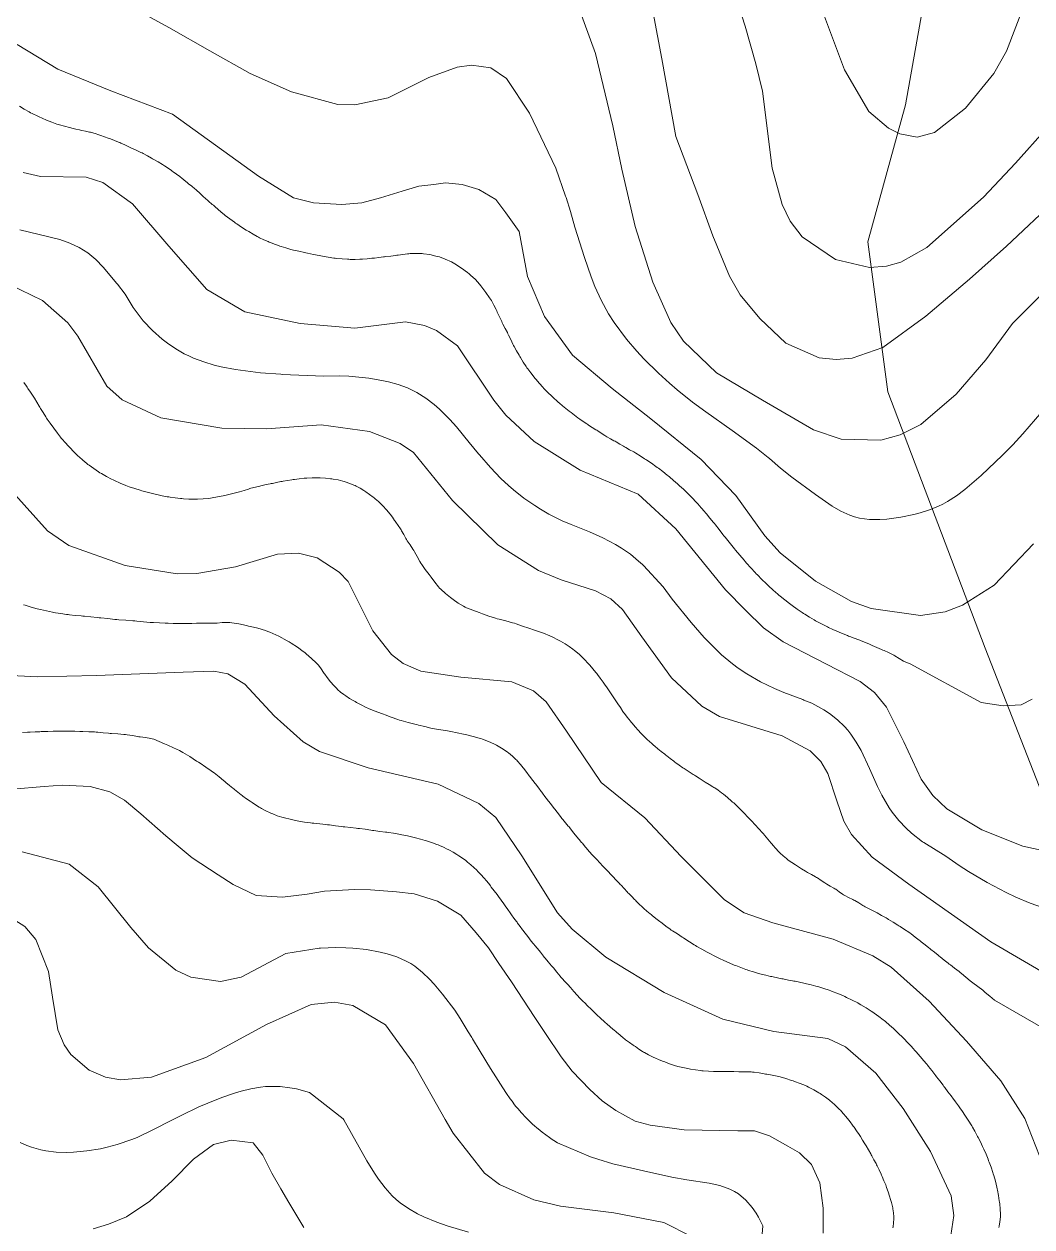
# Model space of a CAD drawing. Header units: metres. Extents: x 548946 to 557077, y 1838800 to 1845419.
# Drawn here: x 556298.3 to 556558.3, y 1841173.8 to 1841484.2 of the extents above; entities that cross this region are included whole.
import ezdxf

# ---------------------------------------------------------------- set-up
doc = ezdxf.new("R2010")
doc.units = ezdxf.units.M
doc.header["$LTSCALE"] = 28
for name, color, linetype, lineweight in [('1', 7, 'Continuous', 13), ('2', 7, 'Continuous', 13), ('44', 7, 'Continuous', 13)]:
    doc.layers.add(name, color=color, linetype=linetype, lineweight=lineweight)

msp = doc.modelspace()

# ---------------------------------------------------------------- linework, layer by layer
at = {"layer": '1'}
for points in [[(556583.23, 1841494.56), (556581.46, 1841484.13), (556579.01, 1841478.45), (556571.97, 1841468.2), (556562.1, 1841457.25), (556554.06, 1841448.35), (556545.86, 1841439.58), (556531.23, 1841426.6), (556524.48, 1841422.82), (556520.84, 1841421.72), (556516.42, 1841421.38), (556507.61, 1841423.46), (556499.08, 1841429.34), (556495.95, 1841433.37), (556493.86, 1841437.66), (556491.34, 1841447.02), (556488.84, 1841466.95), (556487.07, 1841473.98), (556484.38, 1841483.69), (556478.72, 1841501.11)], [(556563.2, 1841416.89), (556553.34, 1841406.92), (556546.47, 1841397.62), (556538.81, 1841388.74), (556529.64, 1841380.91), (556524.33, 1841378.2), (556519.36, 1841376.87), (556509.09, 1841377.07), (556502.01, 1841379.53), (556488.8, 1841387.18), (556476.96, 1841394.27), (556468.48, 1841402.38), (556465.17, 1841407.24), (556460.57, 1841417.67), (556456.01, 1841432.02), (556452.51, 1841446.79), (556450.2, 1841457.95), (556445.76, 1841476.64), (556439.58, 1841493.71)], [(556597.88, 1841493.02), (556594.64, 1841481.69), (556585.65, 1841464.15), (556575.31, 1841449.36), (556564.78, 1841439.15), (556551.73, 1841426.94), (556542.24, 1841418.41), (556530.94, 1841408.81), (556519.84, 1841400.77), (556511.91, 1841398.02), (556507.82, 1841397.63), (556503.41, 1841398.13), (556494.81, 1841401.92)], [(556556.56, 1841489.77), (556551.74, 1841477.22), (556548.5, 1841471.51), (556541.16, 1841462.57), (556533.2, 1841456.28), (556528.74, 1841455.06), (556524.26, 1841455.87), (556521.36, 1841457.33), (556516.27, 1841461.65), (556509.95, 1841472.41), (556504.07, 1841488.26)], [(556494.81, 1841401.92), (556488.1, 1841408.29), (556483.1, 1841414.34), (556480.31, 1841419.17), (556476.04, 1841429.61), (556472.11, 1841440.27), (556466.5, 1841455.18), (556462.86, 1841475.24), (556460.59, 1841487.1)], [(556558.76, 1841350.14), (556548.58, 1841339.43), (556540.43, 1841334.23), (556535.93, 1841332.58), (556529.61, 1841331.63), (556516.82, 1841333.39), (556511.79, 1841335.25), (556502.47, 1841340.43), (556493.36, 1841347.8), (556489.45, 1841352.13), (556481.92, 1841362.59), (556472.99, 1841371.88), (556460.01, 1841382.32), (556450.02, 1841390.22), (556439.79, 1841398.79), (556432.6, 1841408.73), (556428.21, 1841419.11), (556426.02, 1841430.74), (556422.58, 1841435.49), (556419.99, 1841438.95), (556415.68, 1841441.54), (556411.37, 1841442.84), (556407.06, 1841443.27), (556404.04, 1841442.84), (556400.16, 1841442.41), (556395.85, 1841441.11), (556390.25, 1841439.38), (556385.5, 1841438.08), (556380.33, 1841437.65), (556373, 1841438.08), (556367.83, 1841439.38), (556358.78, 1841445), (556336.64, 1841460.99), (556320.75, 1841466.99), (556307.01, 1841472.57), (556296.55, 1841478.96)], [(556297.19, 1841463.05), (556298.39, 1841462.29), (556299.66, 1841461.57), (556300.03, 1841461.37), (556300.41, 1841461.17), (556301.87, 1841460.45), (556303.35, 1841459.78), (556303.74, 1841459.61), (556304.12, 1841459.44), (556305.46, 1841458.9), (556306.75, 1841458.44), (556307.11, 1841458.32), (556307.47, 1841458.21), (556308.78, 1841457.86), (556310.03, 1841457.55), (556310.35, 1841457.47), (556310.66, 1841457.4), (556311.68, 1841457.15), (556312.65, 1841456.92), (556312.92, 1841456.86), (556313.2, 1841456.8), (556314.2, 1841456.6), (556315.2, 1841456.38), (556315.46, 1841456.31), (556315.73, 1841456.25), (556316.66, 1841455.98), (556317.58, 1841455.68), (556317.84, 1841455.59), (556318.1, 1841455.5), (556319.06, 1841455.17), (556320.05, 1841454.8), (556320.33, 1841454.7), (556320.61, 1841454.59), (556321.65, 1841454.2), (556322.7, 1841453.77), (556322.99, 1841453.65), (556323.28, 1841453.52), (556324.31, 1841453.04), (556325.39, 1841452.53), (556325.7, 1841452.39), (556326.02, 1841452.24), (556327.23, 1841451.69), (556328.44, 1841451.13), (556328.76, 1841450.97), (556329.07, 1841450.8), (556330.14, 1841450.21), (556331.2, 1841449.6), (556331.5, 1841449.43), (556331.8, 1841449.26), (556332.94, 1841448.64), (556334.03, 1841448.02), (556334.32, 1841447.85), (556334.59, 1841447.68), (556335.48, 1841447.05), (556336.32, 1841446.44), (556336.56, 1841446.27), (556336.79, 1841446.1), (556337.65, 1841445.51), (556338.49, 1841444.92), (556338.71, 1841444.76), (556338.92, 1841444.59)], [(556298.09, 1841445.95), (556302.58, 1841444.87), (556314.33, 1841444.75), (556318.65, 1841443.34), (556326.3, 1841437.81), (556335.71, 1841426.9), (556345.44, 1841415.75), (556355.29, 1841409.93), (556369.53, 1841406.93), (556383.66, 1841405.73), (556396.76, 1841407.4), (556401.61, 1841406.45), (556404.7, 1841405.13), (556410.11, 1841401.19), (556419.53, 1841387.15), (556422.6, 1841383.27), (556429.89, 1841376.51), (556441.77, 1841369.14), (556456.72, 1841362.88), (556466.43, 1841353.96), (556479.28, 1841338.2), (556484.44, 1841333.01), (556489.1, 1841328.46), (556494.11, 1841324.82), (556505.31, 1841319.01), (556514.02, 1841314.59), (556517.74, 1841311.71), (556520.78, 1841307.97), (556525.29, 1841299.02), (556529.78, 1841289.4), (556532.72, 1841285.19), (556536.41, 1841281.68), (556545.37, 1841276.25), (556555.96, 1841272.07), (556561.46, 1841270.83)], [(556338.92, 1841444.59), (556339.65, 1841443.96), (556340.37, 1841443.32), (556340.57, 1841443.15), (556340.78, 1841442.98), (556341.57, 1841442.36), (556342.38, 1841441.72), (556342.61, 1841441.53), (556342.83, 1841441.33), (556343.63, 1841440.58), (556344.46, 1841439.79), (556344.7, 1841439.57), (556344.94, 1841439.35), (556345.88, 1841438.55), (556346.88, 1841437.71), (556347.16, 1841437.47), (556347.45, 1841437.23), (556348.51, 1841436.31), (556349.61, 1841435.38), (556349.92, 1841435.12), (556350.23, 1841434.87), (556351.39, 1841433.97), (556352.57, 1841433.1), (556352.9, 1841432.87), (556353.23, 1841432.64), (556354.45, 1841431.82), (556355.65, 1841431.06), (556355.97, 1841430.86), (556356.28, 1841430.66), (556357.39, 1841429.99), (556358.47, 1841429.38), (556358.77, 1841429.23), (556359.07, 1841429.07), (556360.17, 1841428.55), (556361.26, 1841428.08), (556361.56, 1841427.96), (556361.86, 1841427.84), (556362.9, 1841427.43), (556363.98, 1841427.05), (556364.3, 1841426.95), (556364.62, 1841426.84), (556365.84, 1841426.47), (556367.12, 1841426.1), (556367.48, 1841426.01), (556367.85, 1841425.91), (556369.22, 1841425.59), (556370.64, 1841425.28), (556371.04, 1841425.19), (556371.45, 1841425.11), (556372.96, 1841424.78), (556374.47, 1841424.47), (556374.89, 1841424.39), (556375.3, 1841424.31), (556376.77, 1841424.06), (556378.21, 1841423.85), (556378.61, 1841423.8), (556379, 1841423.75), (556380.4, 1841423.62), (556381.76, 1841423.53), (556382.12, 1841423.52), (556382.48, 1841423.51), (556383.72, 1841423.49), (556384.93, 1841423.52), (556385.26, 1841423.53), (556385.6, 1841423.55), (556386.83, 1841423.66), (556388.04, 1841423.79), (556388.37, 1841423.83), (556388.7, 1841423.86), (556389.85, 1841424.01), (556391.01, 1841424.15), (556391.34, 1841424.19), (556391.67, 1841424.23), (556392.91, 1841424.38), (556394.16, 1841424.53), (556394.5, 1841424.57), (556394.84, 1841424.62), (556396.05, 1841424.78), (556397.26, 1841424.93), (556397.61, 1841424.96), (556397.95, 1841424.99), (556399.23, 1841425.06), (556400.6, 1841425.04), (556401, 1841425.01), (556401.41, 1841424.97), (556402.98, 1841424.74), (556404.59, 1841424.38), (556405.03, 1841424.26), (556405.46, 1841424.13), (556407, 1841423.57), (556408.55, 1841422.84), (556408.99, 1841422.59), (556409.45, 1841422.34), (556411.13, 1841421.26), (556412.74, 1841420.09), (556413.14, 1841419.76), (556413.53, 1841419.44), (556414.76, 1841418.28), (556415.85, 1841417.07), (556416.15, 1841416.72), (556416.45, 1841416.35)], [(556401.95, 1841387.7), (556399.63, 1841389.16), (556398.42, 1841389.79), (556397.25, 1841390.32), (556394.83, 1841391.22), (556392.34, 1841391.92), (556390.65, 1841392.29), (556387.24, 1841392.86), (556382.14, 1841393.37), (556379.58, 1841393.46), (556375.7, 1841393.36), (556364.91, 1841393.83), (556364.56, 1841393.85), (556359.35, 1841394.25), (556356.74, 1841394.54), (556352.85, 1841395.1), (556349.18, 1841395.81), (556347.37, 1841396.24), (556344.69, 1841397.03), (556342.07, 1841398.01), (556340.8, 1841398.58), (556339.66, 1841399.15), (556337.44, 1841400.43), (556335.32, 1841401.87), (556333.97, 1841402.92), (556331.43, 1841405.18), (556329.07, 1841407.69), (556327.98, 1841409.02), (556326.46, 1841411.12), (556324.4, 1841414.52), (556322.47, 1841417.07), (556322.28, 1841417.31), (556318.76, 1841421.5), (556316.84, 1841423.44), (556314.77, 1841425.16), (556313.67, 1841425.92), (556312.52, 1841426.59), (556310.1, 1841427.71), (556307.55, 1841428.6), (556302.23, 1841429.96), (556297.26, 1841431.11)], [(556416.45, 1841416.35), (556417.49, 1841414.98), (556418.42, 1841413.61), (556418.65, 1841413.25), (556418.87, 1841412.9), (556419.53, 1841411.72), (556420.1, 1841410.57), (556420.26, 1841410.25), (556420.41, 1841409.92), (556420.98, 1841408.7), (556421.54, 1841407.48), (556421.7, 1841407.16), (556421.86, 1841406.83), (556422.43, 1841405.71), (556423.01, 1841404.6), (556423.16, 1841404.28), (556423.32, 1841403.97), (556423.87, 1841402.8), (556424.44, 1841401.63), (556424.6, 1841401.32), (556424.76, 1841401), (556425.37, 1841399.9), (556426.01, 1841398.8), (556426.19, 1841398.48), (556426.38, 1841398.17), (556427.09, 1841397.02), (556427.83, 1841395.87), (556428.05, 1841395.56), (556428.26, 1841395.26), (556429.06, 1841394.19), (556429.89, 1841393.15), (556430.13, 1841392.86), (556430.37, 1841392.56), (556431.27, 1841391.5), (556432.17, 1841390.49), (556432.42, 1841390.22), (556432.66, 1841389.97), (556433.54, 1841389.1), (556434.41, 1841388.27), (556434.66, 1841388.04), (556434.91, 1841387.81), (556435.83, 1841386.96), (556436.75, 1841386.14), (556436.99, 1841385.93), (556437.24, 1841385.72), (556438.1, 1841385.01), (556438.95, 1841384.33), (556439.19, 1841384.15), (556439.44, 1841383.96), (556440.33, 1841383.29), (556441.22, 1841382.62), (556441.47, 1841382.44), (556441.71, 1841382.27), (556442.59, 1841381.64), (556443.48, 1841381.04), (556443.73, 1841380.87), (556443.97, 1841380.71), (556444.89, 1841380.13), (556445.81, 1841379.56), (556446.06, 1841379.4), (556446.32, 1841379.23), (556447.24, 1841378.63), (556448.16, 1841378.04), (556448.42, 1841377.89), (556448.67, 1841377.74), (556449.59, 1841377.22), (556450.51, 1841376.71), (556450.77, 1841376.57), (556451.03, 1841376.42), (556451.99, 1841375.85), (556452.98, 1841375.28), (556453.25, 1841375.12), (556453.53, 1841374.96), (556454.54, 1841374.4), (556455.59, 1841373.82), (556455.88, 1841373.65), (556456.18, 1841373.47), (556457.27, 1841372.8), (556458.39, 1841372.07), (556458.71, 1841371.87), (556459.02, 1841371.66), (556460.17, 1841370.88), (556461.32, 1841370.06), (556461.64, 1841369.83), (556461.95, 1841369.6), (556463.08, 1841368.74), (556464.19, 1841367.86), (556464.49, 1841367.62), (556464.79, 1841367.37), (556465.85, 1841366.47), (556466.89, 1841365.57), (556467.17, 1841365.32), (556467.44, 1841365.07), (556468.41, 1841364.17), (556469.35, 1841363.27), (556469.61, 1841363.03), (556469.86, 1841362.78), (556470.76, 1841361.87), (556471.65, 1841360.94), (556471.89, 1841360.68), (556472.14, 1841360.41)], [(556298.31, 1841391.71), (556298.97, 1841390.76), (556299.16, 1841390.49), (556299.34, 1841390.22), (556300, 1841389.22), (556300.64, 1841388.2), (556300.82, 1841387.92), (556300.99, 1841387.65), (556301.59, 1841386.65), (556302.2, 1841385.63), (556302.37, 1841385.34), (556302.55, 1841385.05), (556303.22, 1841383.95), (556303.92, 1841382.85), (556304.12, 1841382.56), (556304.31, 1841382.27), (556305.03, 1841381.25), (556305.97, 1841379.97), (556306.93, 1841378.65), (556307.7, 1841377.64), (556307.92, 1841377.38), (556308.14, 1841377.12), (556308.93, 1841376.22), (556309.75, 1841375.34), (556309.99, 1841375.09), (556310.22, 1841374.84), (556311.1, 1841373.91), (556312, 1841373), (556312.26, 1841372.75), (556312.52, 1841372.51), (556313.48, 1841371.67), (556314.51, 1841370.85), (556314.81, 1841370.61), (556315.12, 1841370.38), (556316.3, 1841369.51), (556317.55, 1841368.67), (556317.9, 1841368.45), (556318.26, 1841368.24), (556319.56, 1841367.51), (556320.91, 1841366.82), (556321.29, 1841366.63), (556321.68, 1841366.44), (556323.12, 1841365.78), (556324.59, 1841365.16), (556324.99, 1841365), (556325.4, 1841364.85), (556326.86, 1841364.35), (556328.3, 1841363.91), (556328.69, 1841363.8), (556329.08, 1841363.69), (556330.45, 1841363.31), (556331.81, 1841362.97), (556332.18, 1841362.88), (556332.56, 1841362.8), (556333.93, 1841362.51), (556335.28, 1841362.26), (556335.65, 1841362.2), (556336.02, 1841362.14), (556337.34, 1841361.95), (556338.67, 1841361.79), (556339.04, 1841361.76), (556339.43, 1841361.73), (556340.83, 1841361.66)], [(556561.55, 1841256.06), (556557.91, 1841257.34), (556554.13, 1841258.94), (556551.65, 1841260.13), (556546.78, 1841262.71), (556541.94, 1841265.57), (556539.58, 1841267.08), (556536.1, 1841269.47), (556530.41, 1841272.98), (556530.13, 1841273.18), (556527.26, 1841275.47), (556525.91, 1841276.72), (556524, 1841278.72), (556522.28, 1841280.86), (556521.5, 1841281.98), (556519.6, 1841285.23), (556518.49, 1841287.49), (556516.42, 1841292.12), (556514.23, 1841296.74), (556512.99, 1841298.95), (556511.59, 1841301.02), (556510.83, 1841302), (556509.99, 1841302.95), (556508.16, 1841304.7), (556506.14, 1841306.28), (556504.68, 1841307.23), (556501.54, 1841308.94), (556499.5, 1841309.78), (556499.2, 1841309.89), (556494.3, 1841311.75), (556491.88, 1841312.77), (556488.34, 1841314.46), (556484.8, 1841316.52), (556482.54, 1841318.05), (556481.08, 1841319.14), (556478.28, 1841321.47), (556475.54, 1841324.1), (556473.79, 1841325.95), (556470.45, 1841329.76), (556465.52, 1841335.84), (556463.18, 1841338.98), (556458.14, 1841344.49), (556457.89, 1841344.73), (556456.87, 1841345.66), (556454.73, 1841347.4), (556452.45, 1841348.98), (556450.88, 1841349.95), (556447.62, 1841351.68), (556444.15, 1841353.19), (556439.47, 1841355.07), (556437.16, 1841356.06), (556433.74, 1841357.78), (556431.52, 1841359.06), (556430.08, 1841359.97), (556427.28, 1841361.91), (556424.57, 1841364.04), (556423.26, 1841365.17), (556421.36, 1841366.93), (556418.64, 1841369.76), (556415.79, 1841373.03), (556415.57, 1841373.29), (556413.12, 1841376.29), (556409.86, 1841380.28), (556408.14, 1841382.22), (556405.53, 1841384.82), (556404.14, 1841386.03), (556401.95, 1841387.7)], [(556340.83, 1841361.66), (556342.27, 1841361.64), (556342.67, 1841361.64), (556343.07, 1841361.65), (556344.54, 1841361.71), (556346.01, 1841361.83), (556346.41, 1841361.88), (556346.81, 1841361.94), (556348.26, 1841362.2), (556349.68, 1841362.51), (556350.07, 1841362.59), (556350.46, 1841362.68), (556351.85, 1841363.01), (556353.18, 1841363.35), (556353.53, 1841363.44), (556353.88, 1841363.54), (556355.07, 1841363.9), (556356.22, 1841364.25), (556356.54, 1841364.34), (556356.86, 1841364.43), (556358.01, 1841364.73), (556359.14, 1841365.01), (556359.44, 1841365.08), (556359.73, 1841365.14), (556360.77, 1841365.37), (556361.8, 1841365.58), (556362.09, 1841365.64), (556362.38, 1841365.71), (556363.46, 1841365.93), (556364.57, 1841366.15), (556364.87, 1841366.21), (556365.18, 1841366.26), (556366.29, 1841366.45), (556367.44, 1841366.62), (556367.76, 1841366.67), (556368.09, 1841366.72), (556369.31, 1841366.88), (556370.58, 1841367.02), (556370.94, 1841367.05), (556371.3, 1841367.07), (556372.63, 1841367.13), (556373.98, 1841367.13), (556374.35, 1841367.12), (556374.73, 1841367.11), (556376.06, 1841367.03), (556377.37, 1841366.9), (556377.72, 1841366.86), (556378.08, 1841366.8), (556379.33, 1841366.58), (556380.54, 1841366.28), (556380.87, 1841366.19), (556381.19, 1841366.1), (556382.33, 1841365.71), (556383.42, 1841365.25), (556383.71, 1841365.12), (556384, 1841364.98), (556385, 1841364.44), (556385.97, 1841363.85), (556386.24, 1841363.68), (556386.51, 1841363.5), (556387.48, 1841362.84), (556388.41, 1841362.13), (556388.66, 1841361.93), (556388.9, 1841361.73), (556389.75, 1841360.99), (556390.56, 1841360.22), (556390.77, 1841360.01), (556390.99, 1841359.79), (556391.73, 1841358.99), (556392.43, 1841358.19), (556392.61, 1841357.97), (556392.78, 1841357.75), (556393.37, 1841356.96), (556393.93, 1841356.15), (556394.09, 1841355.93), (556394.25, 1841355.7), (556394.84, 1841354.85), (556395.42, 1841353.96), (556395.57, 1841353.7), (556395.72, 1841353.44), (556396.26, 1841352.48), (556396.82, 1841351.48), (556397, 1841351.19), (556397.18, 1841350.9), (556397.9, 1841349.82), (556398.64, 1841348.68), (556398.84, 1841348.36), (556399.04, 1841348.02), (556399.72, 1841346.79), (556400.45, 1841345.51), (556400.67, 1841345.15), (556400.9, 1841344.79), (556401.82, 1841343.49), (556402.8, 1841342.19), (556403.06, 1841341.83), (556403.32, 1841341.48), (556404.25, 1841340.22), (556405.22, 1841339), (556405.52, 1841338.68), (556405.83, 1841338.37), (556407.02, 1841337.28)], [(556295.34, 1841363.54), (556304.34, 1841353.47), (556309.9, 1841349.68), (556324.43, 1841344.48), (556337.85, 1841342.35), (556342.86, 1841342.42), (556352.84, 1841344.2), (556363.68, 1841347.4), (556369.11, 1841347.72), (556373.91, 1841346.47), (556379.63, 1841342.83), (556381.91, 1841340.38), (556388.3, 1841327.66), (556393.09, 1841321.5), (556396.13, 1841319.19), (556400.69, 1841317.2), (556410.98, 1841315.71), (556424.14, 1841314.51), (556429.76, 1841312.2), (556433.03, 1841309.34), (556438.28, 1841301.73), (556447.16, 1841288.51), (556458.44, 1841279.38), (556467.86, 1841269.45), (556479, 1841258.21), (556484.06, 1841254.83), (556491.52, 1841252.33), (556507.03, 1841248.1), (556517.27, 1841243.77), (556521.97, 1841240.85), (556531.8, 1841232.1), (556541.42, 1841221.77), (556550.33, 1841211.49), (556556.5, 1841201.83), (556561.21, 1841189.73)], [(556472.14, 1841360.41), (556473.01, 1841359.43), (556473.88, 1841358.41), (556474.13, 1841358.12), (556474.37, 1841357.83), (556475.26, 1841356.75), (556476.17, 1841355.63), (556476.42, 1841355.31), (556476.68, 1841354.98), (556477.62, 1841353.77), (556478.6, 1841352.52), (556478.88, 1841352.17), (556479.16, 1841351.81), (556480.2, 1841350.52), (556481.27, 1841349.2), (556481.57, 1841348.84), (556481.87, 1841348.47), (556482.96, 1841347.16), (556484.07, 1841345.85), (556484.38, 1841345.5), (556484.68, 1841345.15), (556485.8, 1841343.9), (556486.91, 1841342.7), (556487.22, 1841342.38), (556487.53, 1841342.06), (556488.64, 1841340.93), (556489.76, 1841339.83), (556490.08, 1841339.53), (556490.4, 1841339.23), (556491.56, 1841338.16), (556492.74, 1841337.13), (556493.07, 1841336.85), (556493.4, 1841336.57), (556494.58, 1841335.61), (556495.78, 1841334.67), (556496.13, 1841334.41), (556496.48, 1841334.16), (556497.77, 1841333.24), (556499.06, 1841332.36), (556499.41, 1841332.13), (556499.75, 1841331.91), (556500.95, 1841331.16), (556502.13, 1841330.46), (556502.47, 1841330.27), (556502.8, 1841330.09), (556504.03, 1841329.44), (556505.24, 1841328.83), (556505.56, 1841328.68), (556505.87, 1841328.53), (556506.95, 1841328.03), (556508, 1841327.57), (556508.29, 1841327.44), (556508.59, 1841327.31), (556509.64, 1841326.86), (556510.73, 1841326.41), (556511.03, 1841326.29), (556511.35, 1841326.17), (556512.5, 1841325.75), (556513.65, 1841325.33), (556513.96, 1841325.21), (556514.27, 1841325.09), (556515.36, 1841324.65), (556516.46, 1841324.18), (556516.78, 1841324.04), (556517.1, 1841323.9), (556518.32, 1841323.37), (556519.54, 1841322.83), (556519.86, 1841322.69), (556520.18, 1841322.55), (556521.29, 1841322.05), (556522.38, 1841321.52), (556522.68, 1841321.35), (556522.98, 1841321.18), (556524.08, 1841320.5), (556525.18, 1841319.85), (556525.48, 1841319.7), (556525.79, 1841319.55), (556526.88, 1841319.12), (556545.23, 1841309.15), (556550.94, 1841308.3), (556555.51, 1841308.58), (556558.37, 1841310.01)], [(556407.02, 1841337.28), (556408.3, 1841336.26), (556408.65, 1841335.99), (556409.01, 1841335.72), (556410.31, 1841334.81), (556411.69, 1841333.98), (556412.09, 1841333.78), (556412.5, 1841333.58), (556414.07, 1841332.94), (556415.7, 1841332.36), (556416.15, 1841332.2), (556416.6, 1841332.04), (556418.24, 1841331.46), (556419.91, 1841330.91), (556420.38, 1841330.77), (556420.85, 1841330.64), (556422.59, 1841330.19), (556424.33, 1841329.73), (556424.81, 1841329.6), (556425.28, 1841329.45), (556426.95, 1841328.89), (556428.58, 1841328.3), (556429.03, 1841328.15), (556429.47, 1841327.99), (556431.04, 1841327.47), (556432.55, 1841326.93), (556432.95, 1841326.77), (556433.35, 1841326.61), (556434.74, 1841325.99), (556436.04, 1841325.34), (556436.39, 1841325.15), (556436.72, 1841324.97), (556437.88, 1841324.29), (556438.98, 1841323.58), (556439.28, 1841323.37), (556439.58, 1841323.16), (556440.63, 1841322.35), (556441.63, 1841321.51), (556441.89, 1841321.28), (556442.14, 1841321.04), (556442.99, 1841320.19), (556443.79, 1841319.31), (556444.01, 1841319.06), (556444.24, 1841318.81), (556445.05, 1841317.86), (556445.84, 1841316.9), (556446.05, 1841316.63), (556446.26, 1841316.36), (556446.98, 1841315.41), (556447.68, 1841314.44), (556447.87, 1841314.18), (556448.06, 1841313.91), (556448.75, 1841312.93), (556449.44, 1841311.93), (556449.63, 1841311.66), (556449.82, 1841311.38), (556450.5, 1841310.36), (556451.17, 1841309.35), (556451.35, 1841309.08), (556451.53, 1841308.81), (556452.16, 1841307.84), (556452.81, 1841306.87), (556453, 1841306.6), (556453.2, 1841306.33), (556453.95, 1841305.33), (556454.73, 1841304.34), (556454.95, 1841304.07), (556455.17, 1841303.81), (556455.94, 1841302.89), (556456.74, 1841301.99), (556456.97, 1841301.74), (556457.21, 1841301.49), (556458.1, 1841300.59), (556459.01, 1841299.71), (556459.27, 1841299.47), (556459.52, 1841299.24), (556460.43, 1841298.42), (556461.34, 1841297.64), (556461.59, 1841297.43), (556461.83, 1841297.23), (556462.72, 1841296.51), (556463.61, 1841295.8), (556463.86, 1841295.6), (556464.11, 1841295.4), (556465.03, 1841294.69), (556465.95, 1841293.98), (556466.21, 1841293.79), (556466.46, 1841293.6), (556467.36, 1841292.95), (556468.29, 1841292.3), (556468.57, 1841292.12), (556468.84, 1841291.93), (556469.89, 1841291.25), (556470.95, 1841290.58), (556471.24, 1841290.39), (556471.52, 1841290.21), (556472.52, 1841289.59), (556473.5, 1841288.97), (556473.77, 1841288.8), (556474.05, 1841288.63), (556475.03, 1841288.02)], [(556298.14, 1841334.38), (556298.58, 1841334.23), (556300.16, 1841333.76), (556301.73, 1841333.35), (556302.16, 1841333.24), (556302.59, 1841333.13), (556304.13, 1841332.77), (556305.63, 1841332.45), (556306.03, 1841332.38), (556306.43, 1841332.3), (556307.85, 1841332.08), (556309.27, 1841331.89), (556309.67, 1841331.84), (556310.07, 1841331.79), (556311.55, 1841331.63), (556313.08, 1841331.48), (556313.51, 1841331.44), (556313.94, 1841331.39), (556315.54, 1841331.24), (556317.19, 1841331.08), (556317.66, 1841331.04), (556318.14, 1841330.99), (556319.92, 1841330.8), (556321.74, 1841330.61), (556322.25, 1841330.57), (556322.75, 1841330.52), (556324.6, 1841330.37), (556326.42, 1841330.23), (556326.92, 1841330.19), (556327.41, 1841330.14), (556329.15, 1841329.98), (556330.82, 1841329.82), (556331.27, 1841329.79), (556331.72, 1841329.76), (556333.27, 1841329.67), (556334.74, 1841329.62), (556335.12, 1841329.61), (556335.5, 1841329.6), (556336.78, 1841329.57), (556337.99, 1841329.55), (556338.32, 1841329.55), (556338.65, 1841329.54), (556339.81, 1841329.52), (556340.98, 1841329.52), (556341.31, 1841329.53), (556341.64, 1841329.54), (556342.85, 1841329.6), (556344.1, 1841329.65), (556344.45, 1841329.66)], [(556344.45, 1841329.66), (556344.8, 1841329.66), (556346.08, 1841329.64), (556347.39, 1841329.63), (556347.75, 1841329.64), (556348.12, 1841329.66), (556349.47, 1841329.77), (556350.96, 1841329.81), (556351.41, 1841329.78), (556351.89, 1841329.73), (556353.76, 1841329.42), (556355.72, 1841328.99), (556356.25, 1841328.87), (556356.78, 1841328.75), (556358.66, 1841328.31), (556360.6, 1841327.72), (556361.17, 1841327.51), (556361.76, 1841327.28), (556364.01, 1841326.24), (556366.19, 1841325.1), (556366.73, 1841324.79), (556367.25, 1841324.48), (556368.88, 1841323.41), (556370.32, 1841322.34), (556370.72, 1841322.03), (556371.11, 1841321.71), (556372.5, 1841320.54), (556373.72, 1841319.38), (556374, 1841319.08), (556374.26, 1841318.79), (556374.99, 1841317.81), (556375.57, 1841316.91), (556375.73, 1841316.66), (556375.9, 1841316.43), (556376.51, 1841315.6), (556377.14, 1841314.81), (556377.31, 1841314.59), (556377.49, 1841314.38), (556378.14, 1841313.64), (556378.81, 1841312.93), (556379.01, 1841312.73), (556379.21, 1841312.54), (556379.96, 1841311.86), (556380.79, 1841311.19), (556381.04, 1841311.01), (556381.3, 1841310.83), (556382.32, 1841310.19), (556383.43, 1841309.55), (556383.75, 1841309.37), (556384.07, 1841309.19), (556385.28, 1841308.54), (556386.59, 1841307.89), (556386.98, 1841307.71), (556387.38, 1841307.53), (556388.94, 1841306.9), (556390.56, 1841306.28), (556391.01, 1841306.11), (556391.46, 1841305.94), (556393.07, 1841305.34), (556394.71, 1841304.78), (556395.18, 1841304.63), (556395.65, 1841304.49), (556397.4, 1841304.01), (556399.14, 1841303.57), (556399.61, 1841303.45), (556400.07, 1841303.34), (556401.69, 1841302.93), (556403.29, 1841302.56), (556403.74, 1841302.47), (556404.19, 1841302.38), (556405.86, 1841302.11), (556407.52, 1841301.85), (556407.98, 1841301.77), (556408.43, 1841301.69), (556410.05, 1841301.35), (556411.65, 1841300.99), (556412.09, 1841300.89), (556412.54, 1841300.78), (556414.17, 1841300.4), (556415.77, 1841299.97), (556416.2, 1841299.84), (556416.62, 1841299.7), (556418.1, 1841299.13), (556419.5, 1841298.48), (556419.87, 1841298.29), (556420.24, 1841298.1), (556421.52, 1841297.37), (556422.71, 1841296.59), (556423.01, 1841296.37), (556423.31, 1841296.15), (556424.3, 1841295.32), (556425.19, 1841294.48), (556425.42, 1841294.24), (556425.64, 1841294.01), (556426.39, 1841293.16), (556427.08, 1841292.32), (556427.26, 1841292.1), (556427.44, 1841291.87), (556428.06, 1841291.06), (556428.66, 1841290.26), (556428.83, 1841290.05)], [(556536.59, 1841166.48), (556538.2, 1841176.72), (556537.49, 1841181.84), (556532.2, 1841193.29), (556525.13, 1841204.38), (556518.05, 1841213.5), (556510.22, 1841220.3), (556505.68, 1841222.48), (556491.75, 1841224.26), (556478.61, 1841227.41), (556463.43, 1841234.34), (556448.4, 1841243.39), (556439.73, 1841250.69), (556435.97, 1841254.88), (556426.75, 1841269.59), (556419.99, 1841279.45), (556415.61, 1841283.11), (556405.15, 1841288.1), (556387.12, 1841292.28), (556374.54, 1841296.48), (556370.34, 1841299), (556362.84, 1841305.69), (556355.28, 1841313.91), (556350.91, 1841316.55), (556347.3, 1841317.27), (556339.4, 1841316.98), (556317.01, 1841316.1), (556301.68, 1841315.74), (556286.76, 1841316.56)], [(556428.83, 1841290.05), (556428.99, 1841289.83), (556429.57, 1841289.05), (556430.15, 1841288.27), (556430.32, 1841288.05), (556430.48, 1841287.83), (556431.08, 1841287.02), (556431.7, 1841286.2), (556431.87, 1841285.97), (556432.04, 1841285.74), (556432.69, 1841284.9), (556433.35, 1841284.05), (556433.53, 1841283.81), (556433.72, 1841283.57), (556434.41, 1841282.71), (556435.11, 1841281.82), (556435.3, 1841281.57), (556435.49, 1841281.32), (556436.19, 1841280.39), (556436.89, 1841279.47), (556437.09, 1841279.22), (556437.29, 1841278.97), (556438.01, 1841278.12), (556438.72, 1841277.28), (556438.91, 1841277.04), (556439.11, 1841276.79), (556439.79, 1841275.9), (556440.46, 1841275.02), (556440.64, 1841274.79), (556440.83, 1841274.56), (556441.5, 1841273.8), (556442.17, 1841273.06), (556442.35, 1841272.84), (556442.53, 1841272.63), (556443.16, 1841271.83), (556443.81, 1841271.03), (556444, 1841270.81), (556444.19, 1841270.6), (556444.91, 1841269.85), (556445.65, 1841269.09), (556445.86, 1841268.87), (556446.07, 1841268.65), (556446.82, 1841267.81), (556447.61, 1841266.95), (556447.83, 1841266.71), (556448.06, 1841266.47), (556448.91, 1841265.59), (556449.77, 1841264.71), (556450, 1841264.46), (556450.24, 1841264.22), (556451.07, 1841263.33), (556451.89, 1841262.45), (556452.12, 1841262.21), (556452.34, 1841261.97), (556453.13, 1841261.11), (556453.91, 1841260.27), (556454.12, 1841260.05), (556454.33, 1841259.83), (556455.08, 1841259.05), (556455.82, 1841258.31), (556456.03, 1841258.1), (556456.23, 1841257.89), (556456.99, 1841257.15), (556457.76, 1841256.42), (556457.98, 1841256.22), (556458.2, 1841256.03), (556458.99, 1841255.32), (556459.83, 1841254.6), (556460.08, 1841254.4), (556460.34, 1841254.19), (556461.33, 1841253.43), (556462.35, 1841252.65), (556462.63, 1841252.43), (556462.91, 1841252.22), (556463.91, 1841251.45), (556464.97, 1841250.66), (556465.28, 1841250.44), (556465.61, 1841250.22), (556466.85, 1841249.41), (556468.12, 1841248.6), (556468.46, 1841248.38), (556468.8, 1841248.16), (556469.97, 1841247.39), (556471.16, 1841246.64), (556471.5, 1841246.43), (556471.85, 1841246.22), (556473.17, 1841245.48), (556474.51, 1841244.75), (556474.88, 1841244.56), (556475.23, 1841244.37), (556476.49, 1841243.7), (556477.75, 1841243.06), (556478.11, 1841242.89), (556478.47, 1841242.71), (556479.82, 1841242.11), (556481.18, 1841241.55), (556481.55, 1841241.4), (556481.92, 1841241.25), (556483.23, 1841240.74), (556484.52, 1841240.28), (556484.87, 1841240.15)], [(556295.32, 1841286.81), (556303.48, 1841287.47), (556308.19, 1841287.82), (556315.35, 1841287.51), (556320.44, 1841286.09), (556324.22, 1841283.93), (556328.45, 1841280.44), (556334.94, 1841274.73), (556338.09, 1841272.08), (556341.7, 1841269.06), (556348.44, 1841264.65)], [(556475.03, 1841288.02), (556475.99, 1841287.42), (556476.24, 1841287.25), (556476.49, 1841287.09), (556477.36, 1841286.51), (556478.24, 1841285.87), (556478.5, 1841285.67), (556478.76, 1841285.46), (556479.79, 1841284.63), (556480.83, 1841283.73), (556481.11, 1841283.47), (556481.39, 1841283.22), (556482.37, 1841282.3), (556483.37, 1841281.31), (556483.67, 1841281.01), (556483.98, 1841280.7), (556485.15, 1841279.48), (556486.32, 1841278.25), (556486.62, 1841277.93), (556486.91, 1841277.61), (556487.89, 1841276.54), (556488.8, 1841275.51), (556489.05, 1841275.22), (556489.3, 1841274.93), (556490.2, 1841273.86), (556491.06, 1841272.83), (556491.29, 1841272.57), (556491.5, 1841272.31), (556492.24, 1841271.48), (556492.95, 1841270.71), (556493.16, 1841270.5), (556493.37, 1841270.3), (556494.15, 1841269.56), (556494.97, 1841268.86), (556495.22, 1841268.68), (556495.46, 1841268.49), (556496.39, 1841267.86), (556497.35, 1841267.24), (556497.62, 1841267.06), (556497.89, 1841266.89), (556498.89, 1841266.24), (556499.9, 1841265.61), (556500.18, 1841265.45), (556500.46, 1841265.29), (556501.47, 1841264.74), (556502.48, 1841264.2), (556502.75, 1841264.03), (556503.02, 1841263.87), (556503.97, 1841263.23), (556504.9, 1841262.6), (556505.15, 1841262.44), (556505.4, 1841262.28), (556506.31, 1841261.77), (556507.21, 1841261.25), (556507.46, 1841261.1), (556507.7, 1841260.94), (556508.58, 1841260.32), (556509.49, 1841259.7), (556509.75, 1841259.54), (556510.02, 1841259.38), (556511.03, 1841258.85), (556512.08, 1841258.33), (556512.36, 1841258.18), (556512.65, 1841258.02), (556513.67, 1841257.41), (556514.72, 1841256.78), (556515.03, 1841256.61), (556515.34, 1841256.44), (556516.51, 1841255.82), (556517.71, 1841255.2), (556518.04, 1841255.03), (556518.37, 1841254.85), (556519.52, 1841254.22), (556520.68, 1841253.56), (556521, 1841253.37), (556521.33, 1841253.17), (556522.52, 1841252.46), (556523.71, 1841251.72), (556524.03, 1841251.52), (556524.35, 1841251.31), (556525.49, 1841250.58), (556526.58, 1841249.84), (556526.88, 1841249.63), (556527.17, 1841249.41), (556528.22, 1841248.62), (556529.23, 1841247.82), (556529.51, 1841247.61), (556529.78, 1841247.39), (556530.77, 1841246.61), (556531.73, 1841245.85), (556532, 1841245.64), (556532.26, 1841245.43), (556533.2, 1841244.69), (556534.14, 1841243.93), (556534.41, 1841243.71), (556534.68, 1841243.5), (556535.66, 1841242.69), (556536.69, 1841241.87), (556536.98, 1841241.64), (556537.28, 1841241.41), (556538.39, 1841240.58)], [(556297.85, 1841270.58), (556309.94, 1841267.45), (556317.45, 1841261.61), (556325.89, 1841251.05), (556330.41, 1841245.81), (556337.48, 1841240.11), (556341.33, 1841238.25)], [(556348.44, 1841264.65), (556352.26, 1841262.22), (556358.22, 1841259.38), (556365, 1841258.88), (556371.32, 1841259.72), (556375.83, 1841260.45), (556383.59, 1841260.93), (556387.67, 1841260.77), (556394.44, 1841260.27), (556398.98, 1841259.75), (556404.96, 1841257.89), (556411.04, 1841254.23), (556414.99, 1841249.72), (556418.17, 1841245.81), (556420.79, 1841241.82), (556424.08, 1841237.09), (556430.06, 1841227.82), (556432.84, 1841223.71), (556436.85, 1841217.68), (556439.72, 1841214.01), (556444.26, 1841209.3), (556447.44, 1841206.36), (556450.98, 1841203.9), (556455.97, 1841201.07), (556459.88, 1841200.05), (556468.57, 1841198.83), (556482.45, 1841198.58), (556486.76, 1841198.58), (556490.64, 1841197.28), (556495.39, 1841194.69), (556498.4, 1841192.96), (556501.42, 1841189.93), (556503.58, 1841185.18), (556504.44, 1841178.69), (556504.44, 1841172.21)], [(556294.28, 1841253.99), (556298.5, 1841251.31), (556301.36, 1841247.99), (556304.65, 1841239.69), (556305.62, 1841233.13), (556307.07, 1841224.66), (556308.69, 1841220.8), (556310.42, 1841218.33), (556315.1, 1841214.31), (556319.31, 1841212.42), (556323.22, 1841211.74), (556331.19, 1841212.46), (556345.19, 1841217.53), (556360.83, 1841226.04), (556372.35, 1841231.18), (556378.37, 1841231.86), (556383.13, 1841230.96), (556391.59, 1841225.93), (556398.78, 1841215.98), (556406.99, 1841201.55), (556408.99, 1841198.05), (556417.08, 1841187.66), (556420.96, 1841184.79), (556429.86, 1841180.83), (556436.67, 1841179.18), (556450.44, 1841177.41), (556463.35, 1841174.93), (556470.54, 1841171.32)], [(556341.33, 1841238.25), (556349, 1841237.18), (556354.37, 1841238.24), (556365.82, 1841244.37), (556374.42, 1841245.72), (556374.76, 1841245.75), (556378.72, 1841245.93), (556381.36, 1841245.88), (556383.12, 1841245.77), (556386.66, 1841245.38), (556390.21, 1841244.75), (556391.96, 1841244.32), (556394.51, 1841243.49), (556396.93, 1841242.41), (556398.08, 1841241.76), (556399.13, 1841241.07), (556401.1, 1841239.51), (556402.93, 1841237.75), (556404.09, 1841236.49), (556406.28, 1841233.88), (556409.42, 1841229.73), (556410.87, 1841227.58), (556412.86, 1841224.2), (556413.8, 1841222.68), (556413.99, 1841222.37), (556415.99, 1841219.09), (556418.65, 1841214.72), (556420, 1841212.53), (556421.2, 1841210.63), (556421.81, 1841209.69), (556422.75, 1841208.29), (556423.71, 1841206.91), (556424.21, 1841206.23), (556424.88, 1841205.34), (556425.23, 1841204.91), (556425.76, 1841204.26), (556426.57, 1841203.31), (556426.87, 1841202.98), (556427.48, 1841202.32), (556428.11, 1841201.68), (556428.54, 1841201.26), (556429.41, 1841200.44), (556430.08, 1841199.84), (556430.54, 1841199.45), (556431.47, 1841198.69), (556431.94, 1841198.31), (556432.91, 1841197.58), (556433.9, 1841196.87), (556434.57, 1841196.4), (556435.02, 1841196.1), (556435.94, 1841195.5), (556444.45, 1841191.91), (556446.31, 1841191.26), (556450.19, 1841190.11), (556458.08, 1841188.25), (556465.47, 1841186.68), (556469.26, 1841186.01), (556475.03, 1841185.13), (556477.82, 1841184.51), (556480.42, 1841183.59), (556481.63, 1841182.98), (556482.65, 1841182.33), (556484.52, 1841180.75), (556486.17, 1841178.82), (556487.16, 1841177.37), (556487.78, 1841176.33), (556488.92, 1841174.1), (556488.07, 1841163.56)], [(556538.39, 1841240.58), (556539.53, 1841239.72), (556539.84, 1841239.47), (556540.15, 1841239.22), (556541.26, 1841238.28), (556542.4, 1841237.32), (556542.74, 1841237.05), (556543.07, 1841236.79), (556545.62, 1841234.88), (556545.96, 1841234.61), (556546.3, 1841234.34), (556547.47, 1841233.36), (556548.63, 1841232.37), (556572.37, 1841218.66)], [(556484.87, 1841240.15), (556485.23, 1841240.03), (556486.54, 1841239.62), (556487.82, 1841239.24), (556488.17, 1841239.15), (556488.51, 1841239.06), (556489.72, 1841238.75), (556490.9, 1841238.48), (556491.22, 1841238.41), (556491.54, 1841238.34), (556492.68, 1841238.09), (556493.8, 1841237.86), (556494.11, 1841237.8), (556494.41, 1841237.74), (556495.5, 1841237.53), (556496.59, 1841237.33), (556496.9, 1841237.27), (556497.21, 1841237.21), (556498.35, 1841236.98), (556499.51, 1841236.73), (556499.83, 1841236.66), (556500.16, 1841236.58), (556501.37, 1841236.29), (556502.61, 1841235.96), (556502.96, 1841235.86), (556503.32, 1841235.76), (556504.65, 1841235.36), (556506.03, 1841234.9), (556506.41, 1841234.76), (556506.8, 1841234.61), (556508.23, 1841234.05), (556509.68, 1841233.42), (556510.09, 1841233.24), (556510.49, 1841233.05), (556511.95, 1841232.36), (556513.39, 1841231.61), (556513.78, 1841231.39), (556514.17, 1841231.17), (556515.56, 1841230.34), (556516.89, 1841229.48), (556517.25, 1841229.24), (556517.59, 1841229.01), (556518.79, 1841228.16), (556519.92, 1841227.29), (556520.23, 1841227.05), (556520.53, 1841226.81), (556521.6, 1841225.91), (556522.61, 1841225.01), (556522.88, 1841224.77), (556523.14, 1841224.53), (556524.03, 1841223.68), (556524.88, 1841222.83), (556525.12, 1841222.59), (556525.36, 1841222.34), (556526.22, 1841221.44), (556527.07, 1841220.53), (556527.3, 1841220.29), (556527.53, 1841220.04), (556528.32, 1841219.15), (556529.11, 1841218.25), (556529.33, 1841217.99), (556529.55, 1841217.73), (556530.38, 1841216.77), (556531.21, 1841215.78), (556531.43, 1841215.5), (556531.66, 1841215.22), (556532.46, 1841214.19), (556533.27, 1841213.14), (556533.5, 1841212.84), (556533.73, 1841212.55), (556534.57, 1841211.48), (556535.41, 1841210.39), (556535.64, 1841210.09), (556535.87, 1841209.79), (556536.67, 1841208.7), (556537.46, 1841207.64), (556537.67, 1841207.35), (556537.88, 1841207.06), (556538.63, 1841206.07), (556539.34, 1841205.1), (556539.54, 1841204.83), (556539.73, 1841204.56), (556540.39, 1841203.6), (556541.03, 1841202.65), (556541.21, 1841202.38), (556541.38, 1841202.11), (556542.01, 1841201.15), (556542.62, 1841200.16), (556542.79, 1841199.88), (556542.95, 1841199.59), (556543.56, 1841198.55), (556544.15, 1841197.48), (556544.31, 1841197.18), (556544.47, 1841196.88), (556545.04, 1841195.77), (556545.61, 1841194.6), (556545.77, 1841194.26), (556545.92, 1841193.92), (556546.48, 1841192.61), (556547.02, 1841191.27), (556547.16, 1841190.9)], [(556297.34, 1841195.57), (556299.06, 1841194.8), (556300.24, 1841194.37), (556302.65, 1841193.68), (556303.96, 1841193.42), (556306.61, 1841193.1), (556309.27, 1841193.01), (556311.04, 1841193.07), (556314.56, 1841193.41), (556318.04, 1841193.98), (556319.76, 1841194.36), (556322.32, 1841195.05), (556326.13, 1841196.39), (556327.5, 1841196.93), (556327.81, 1841197.07), (556331.52, 1841198.85), (556336.41, 1841201.35), (556338.85, 1841202.59), (556343.44, 1841204.77), (556345.77, 1841205.79), (556349.33, 1841207.21), (556352.62, 1841208.36), (556354.29, 1841208.86), (556356.81, 1841209.48), (556359.35, 1841209.91), (556360.62, 1841210.03), (556361.88, 1841210.09), (556364.4, 1841210.04), (556366.92, 1841209.75), (556368.61, 1841209.44), (556372, 1841208.54), (556380.64, 1841201.67), (556380.78, 1841201.42), (556386.77, 1841190.86), (556388.74, 1841187.67), (556389.78, 1841186.12), (556391.46, 1841183.9), (556393.31, 1841181.85), (556394.31, 1841180.9), (556395.33, 1841180.06), (556397.49, 1841178.53), (556399.82, 1841177.21), (556401.43, 1841176.42), (556404.77, 1841175.04), (556407.48, 1841174.09), (556412.95, 1841172.44)], [(556547.16, 1841190.9), (556547.3, 1841190.54), (556547.78, 1841189.23), (556548.23, 1841187.89), (556548.35, 1841187.5), (556548.48, 1841187.1), (556548.91, 1841185.59), (556549.29, 1841184.08), (556549.38, 1841183.67), (556549.47, 1841183.27), (556549.72, 1841181.9), (556549.91, 1841180.55), (556549.96, 1841180.18), (556550.01, 1841179.8), (556550.15, 1841178.43), (556550.21, 1841177.09), (556550.21, 1841176.73), (556550.19, 1841176.38), (556550.05, 1841175.16), (556549.84, 1841173.99), (556549.78, 1841173.67)]]:
    msp.add_lwpolyline(points, dxfattribs=at)
at = {"layer": '2'}
for points in [[(556560.91, 1841384.19), (556555.99, 1841378.45), (556553.42, 1841375.68), (556550.76, 1841372.96), (556545.22, 1841367.7), (556541.04, 1841364.1), (556538.85, 1841362.46), (556536.56, 1841360.99), (556535.37, 1841360.34), (556534.24, 1841359.79), (556531.92, 1841358.84), (556529.52, 1841358.07), (556527.88, 1841357.64), (556524.52, 1841356.96), (556520.92, 1841356.48), (556519.12, 1841356.36), (556516.45, 1841356.4), (556513.84, 1841356.75), (556512.57, 1841357.07), (556511.37, 1841357.47), (556509.04, 1841358.52), (556506.8, 1841359.82), (556502.47, 1841362.8), (556496.38, 1841367.27), (556493.46, 1841369.66), (556490.6, 1841372.08), (556490.28, 1841372.34), (556487.23, 1841374.75), (556480.97, 1841379.36), (556474.16, 1841384.17), (556470.8, 1841386.64), (556466.78, 1841389.85), (556464.82, 1841391.52), (556461.96, 1841394.12), (556458.17, 1841397.88), (556456.36, 1841399.84), (556453.76, 1841402.9), (556450.57, 1841407.2), (556449.12, 1841409.45), (556447.18, 1841412.95), (556445.56, 1841416.55), (556444.62, 1841419.01), (556442.9, 1841423.99), (556440.4, 1841431.86), (556439.28, 1841435.84), (556438.13, 1841439.46), (556438.03, 1841439.79), (556435.49, 1841447.03), (556428.75, 1841461.24), (556422.74, 1841470.18), (556418.77, 1841472.92), (556413.71, 1841473.65), (556410.04, 1841473.11), (556402.78, 1841470.47), (556392.25, 1841465.2), (556383.69, 1841463.41), (556379.27, 1841463.5), (556367.3, 1841466.77), (556356.64, 1841471.44), (556346.21, 1841477.3), (556335.68, 1841483.37), (556325.58, 1841488.83)], [(556503.88, 1841293.94), (556501.13, 1841296.72), (556493.92, 1841300.59), (556477.74, 1841305.57), (556473.21, 1841308.24), (556465.38, 1841315.53), (556457.69, 1841326.11), (556452.71, 1841333.15), (556449.67, 1841335.94), (556445.73, 1841338.01), (556436.87, 1841340.81), (556431.07, 1841343.2), (556420.57, 1841349.83), (556408.85, 1841361.28), (556398.82, 1841373.64), (556395.37, 1841375.98), (556387.47, 1841379.12), (556374.95, 1841380.82), (556360.83, 1841379.78), (556349.35, 1841379.93), (556333.62, 1841382.6), (556323.63, 1841387.25), (556319.67, 1841390.81), (556312.24, 1841403.66), (556309.58, 1841407.15), (556303.04, 1841412.92), (556291.62, 1841418.38)], [(556297.89, 1841301.45), (556299.18, 1841301.49), (556299.54, 1841301.5), (556299.89, 1841301.51), (556301.15, 1841301.56), (556302.41, 1841301.61), (556302.77, 1841301.63), (556303.13, 1841301.64), (556304.45, 1841301.68), (556305.8, 1841301.72), (556306.18, 1841301.73), (556306.56, 1841301.73), (556307.96, 1841301.76), (556309.35, 1841301.76), (556309.73, 1841301.76), (556310.1, 1841301.76), (556311.41, 1841301.73), (556312.75, 1841301.68), (556313.14, 1841301.67), (556313.53, 1841301.66), (556315.02, 1841301.62), (556316.53, 1841301.56), (556316.93, 1841301.53), (556317.32, 1841301.5), (556318.69, 1841301.36), (556320.09, 1841301.22), (556320.5, 1841301.18), (556320.92, 1841301.15), (556322.51, 1841301.05), (556324.1, 1841300.93)], [(556324.1, 1841300.93), (556324.52, 1841300.89), (556324.92, 1841300.83), (556326.27, 1841300.6), (556327.57, 1841300.36), (556327.93, 1841300.3), (556328.3, 1841300.25), (556329.65, 1841300.09), (556331.02, 1841299.87), (556331.4, 1841299.77), (556331.78, 1841299.65), (556333.17, 1841299.11), (556334.58, 1841298.47), (556334.98, 1841298.3), (556335.38, 1841298.12), (556336.84, 1841297.48), (556338.4, 1841296.74), (556338.85, 1841296.5), (556339.32, 1841296.24), (556341.09, 1841295.18), (556342.85, 1841294.05), (556343.3, 1841293.75), (556343.74, 1841293.46), (556345.22, 1841292.46), (556346.59, 1841291.5), (556346.96, 1841291.23), (556347.33, 1841290.96), (556348.62, 1841289.97), (556349.8, 1841289.02), (556350.1, 1841288.78), (556350.39, 1841288.54), (556351.33, 1841287.76), (556352.18, 1841287.04), (556352.41, 1841286.85), (556352.64, 1841286.66), (556353.47, 1841285.99), (556354.31, 1841285.33), (556354.55, 1841285.15), (556354.79, 1841284.97), (556355.71, 1841284.31), (556356.64, 1841283.67), (556356.9, 1841283.49), (556357.15, 1841283.32), (556358.05, 1841282.71), (556359, 1841282.12), (556359.28, 1841281.95), (556359.57, 1841281.79), (556360.68, 1841281.2), (556361.84, 1841280.66), (556362.16, 1841280.52), (556362.48, 1841280.38), (556363.64, 1841279.94), (556364.84, 1841279.55), (556365.19, 1841279.45), (556365.55, 1841279.36), (556366.93, 1841279.02), (556368.38, 1841278.72), (556368.79, 1841278.64), (556369.19, 1841278.57), (556370.69, 1841278.31), (556372.21, 1841278.09), (556372.64, 1841278.04), (556373.07, 1841277.98), (556374.63, 1841277.81), (556376.21, 1841277.65), (556376.64, 1841277.6), (556377.08, 1841277.54), (556378.64, 1841277.34), (556380.19, 1841277.14), (556380.62, 1841277.09), (556381.04, 1841277.04), (556382.55, 1841276.88), (556384.04, 1841276.72), (556384.44, 1841276.67), (556384.85, 1841276.62), (556386.31, 1841276.43), (556387.77, 1841276.22), (556388.18, 1841276.16), (556388.59, 1841276.11), (556390.07, 1841275.9), (556391.53, 1841275.7), (556391.92, 1841275.65), (556392.31, 1841275.59), (556393.66, 1841275.4), (556395, 1841275.18), (556395.38, 1841275.11), (556395.77, 1841275.04), (556397.2, 1841274.75), (556398.61, 1841274.42), (556398.98, 1841274.33), (556399.34, 1841274.25), (556400.58, 1841273.92), (556401.78, 1841273.58), (556402.11, 1841273.48), (556402.44, 1841273.37), (556403.66, 1841272.97), (556404.85, 1841272.53), (556405.16, 1841272.41), (556405.46, 1841272.28), (556406.5, 1841271.81), (556407.49, 1841271.32)], [(556564.04, 1841237.83), (556547.68, 1841247.4), (556526.53, 1841262.29), (556517.08, 1841269.28), (556511.8, 1841275.11), (556509.84, 1841278.52), (556507.96, 1841283.81), (556505.65, 1841290.85), (556503.88, 1841293.94)], [(556407.49, 1841271.32), (556407.77, 1841271.18), (556408.04, 1841271.04), (556409.02, 1841270.5), (556409.98, 1841269.94), (556410.24, 1841269.78), (556410.49, 1841269.62), (556411.39, 1841269.01), (556412.25, 1841268.37), (556412.48, 1841268.18), (556412.72, 1841267.99), (556413.55, 1841267.28), (556414.37, 1841266.53), (556414.6, 1841266.31), (556414.83, 1841266.1), (556415.65, 1841265.29), (556416.46, 1841264.43), (556416.68, 1841264.19), (556416.9, 1841263.94), (556417.68, 1841263.02), (556418.44, 1841262.06), (556418.65, 1841261.8), (556418.86, 1841261.53), (556419.6, 1841260.56), (556420.34, 1841259.6), (556420.53, 1841259.33), (556420.73, 1841259.07), (556421.42, 1841258.11), (556422.09, 1841257.17), (556422.27, 1841256.92), (556422.45, 1841256.66), (556423.09, 1841255.73), (556423.72, 1841254.83), (556423.9, 1841254.59), (556424.07, 1841254.35), (556424.69, 1841253.5), (556425.32, 1841252.67), (556425.49, 1841252.44), (556425.66, 1841252.2), (556426.29, 1841251.36), (556426.93, 1841250.52), (556427.1, 1841250.28), (556427.27, 1841250.05), (556427.9, 1841249.21), (556428.54, 1841248.38), (556428.73, 1841248.14), (556428.91, 1841247.91), (556429.61, 1841247.07), (556430.34, 1841246.19), (556430.54, 1841245.94), (556430.75, 1841245.68), (556431.51, 1841244.7), (556432.3, 1841243.7), (556432.52, 1841243.43), (556432.74, 1841243.16), (556433.57, 1841242.21), (556434.41, 1841241.23), (556434.65, 1841240.95), (556434.88, 1841240.66), (556435.73, 1841239.59), (556436.59, 1841238.52), (556436.83, 1841238.24), (556437.07, 1841237.97), (556437.95, 1841237.03), (556438.82, 1841236.11), (556439.06, 1841235.85), (556439.3, 1841235.58), (556440.15, 1841234.6), (556441, 1841233.62), (556441.24, 1841233.36), (556441.48, 1841233.11), (556442.33, 1841232.25), (556443.21, 1841231.4), (556443.46, 1841231.15), (556443.71, 1841230.91), (556444.63, 1841229.98), (556445.57, 1841229.05), (556445.83, 1841228.8), (556446.1, 1841228.55), (556447.05, 1841227.65), (556448.02, 1841226.77), (556448.3, 1841226.52), (556448.57, 1841226.28), (556449.6, 1841225.39), (556450.61, 1841224.53), (556450.88, 1841224.3), (556451.14, 1841224.08), (556452.06, 1841223.29), (556452.97, 1841222.54), (556453.24, 1841222.33), (556453.5, 1841222.13), (556454.49, 1841221.42), (556455.48, 1841220.73), (556455.75, 1841220.54), (556456.02, 1841220.36), (556456.95, 1841219.72), (556457.88, 1841219.11), (556458.15, 1841218.95), (556458.42, 1841218.79), (556459.43, 1841218.23), (556460.48, 1841217.71)], [(556460.48, 1841217.71), (556460.77, 1841217.57), (556461.07, 1841217.43), (556462.17, 1841216.96), (556463.3, 1841216.51), (556463.62, 1841216.38), (556463.94, 1841216.26), (556465.12, 1841215.83), (556466.34, 1841215.43), (556466.68, 1841215.33), (556467.02, 1841215.24), (556468.28, 1841214.93), (556469.56, 1841214.67), (556469.91, 1841214.61), (556470.26, 1841214.54), (556471.53, 1841214.34), (556472.81, 1841214.17), (556473.17, 1841214.13), (556473.53, 1841214.1), (556474.85, 1841214), (556476.17, 1841213.94), (556476.53, 1841213.93), (556476.89, 1841213.92), (556478.18, 1841213.92), (556479.46, 1841213.93), (556479.81, 1841213.93), (556480.17, 1841213.92), (556481.44, 1841213.89), (556482.71, 1841213.86), (556483.06, 1841213.86), (556483.41, 1841213.85), (556484.67, 1841213.85), (556485.93, 1841213.81), (556486.28, 1841213.78), (556486.64, 1841213.74), (556487.93, 1841213.55), (556489.23, 1841213.32), (556489.59, 1841213.26), (556489.96, 1841213.21), (556491.28, 1841213), (556492.63, 1841212.75), (556493.02, 1841212.66), (556493.41, 1841212.56), (556494.85, 1841212.13), (556496.31, 1841211.63), (556496.71, 1841211.49), (556497.11, 1841211.35), (556498.52, 1841210.84), (556499.91, 1841210.28), (556500.29, 1841210.1), (556500.67, 1841209.92), (556502.04, 1841209.2), (556503.34, 1841208.44), (556503.68, 1841208.23), (556504.01, 1841208.02), (556505.11, 1841207.27), (556506.12, 1841206.51), (556506.39, 1841206.29), (556506.66, 1841206.07), (556507.59, 1841205.24), (556508.46, 1841204.39), (556508.69, 1841204.15), (556508.91, 1841203.92), (556509.66, 1841203.08), (556510.36, 1841202.24), (556510.55, 1841202.01), (556510.74, 1841201.77), (556511.41, 1841200.92), (556512.06, 1841200.05), (556512.24, 1841199.8), (556512.43, 1841199.55), (556513.09, 1841198.6), (556513.74, 1841197.65), (556513.91, 1841197.39), (556514.08, 1841197.13), (556514.65, 1841196.2), (556515.22, 1841195.26), (556515.38, 1841194.99), (556515.54, 1841194.72), (556516.14, 1841193.72), (556516.74, 1841192.71), (556516.89, 1841192.43), (556517.05, 1841192.16), (556517.58, 1841191.17), (556518.1, 1841190.17), (556518.24, 1841189.88), (556518.38, 1841189.6), (556518.9, 1841188.53), (556519.41, 1841187.44), (556519.55, 1841187.14), (556519.69, 1841186.84), (556520.16, 1841185.75), (556520.61, 1841184.64), (556520.73, 1841184.34), (556520.84, 1841184.03), (556521.24, 1841182.9), (556521.59, 1841181.79), (556521.69, 1841181.48), (556521.78, 1841181.18), (556522.09, 1841180.12), (556522.36, 1841179.07)], [(556351.71, 1841196.2), (556347.22, 1841195.05), (556342.04, 1841191.31), (556336.5, 1841185.69), (556330.76, 1841180.45), (556324.73, 1841176.44), (556320.09, 1841174.56), (556316.19, 1841173.35)], [(556370.52, 1841173.65), (556366.59, 1841180.12), (556364.59, 1841183.63), (556362.24, 1841187.65), (556359.93, 1841192.37), (556357.42, 1841195.53), (556351.71, 1841196.2)], [(556522.36, 1841179.07), (556522.41, 1841178.78), (556522.47, 1841178.49), (556522.61, 1841177.45), (556522.68, 1841176.42), (556522.68, 1841176.14), (556522.68, 1841175.86), (556522.63, 1841174.86), (556522.52, 1841173.85), (556522.47, 1841173.56)]]:
    msp.add_lwpolyline(points, dxfattribs=at)
at = {"layer": '44'}
msp.add_lwpolyline([(556690.97, 1841001.45), (556631.69, 1841041.4), (556607.32, 1841064.72), (556596.68, 1841087.79), (556596.13, 1841144.97), (556594.38, 1841186.63), (556590.2, 1841210.81), (556546.24, 1841323.15), (556521.11, 1841389.29), (556515.97, 1841428.07), (556525.68, 1841463.42), (556532.26, 1841500.24), (556522.02, 1841540.67), (556506.85, 1841569.57), (556462.86, 1841668.7), (556444.76, 1841709.35)], dxfattribs=at)
msp.add_lwpolyline([(556690.97, 1841001.45), (556631.69, 1841041.4), (556607.32, 1841064.72), (556596.68, 1841087.79), (556596.13, 1841144.97), (556594.38, 1841186.63), (556590.2, 1841210.81), (556546.24, 1841323.15), (556521.11, 1841389.29), (556515.97, 1841428.07), (556525.68, 1841463.42), (556532.26, 1841500.24), (556522.02, 1841540.67), (556506.85, 1841569.57), (556462.86, 1841668.7), (556444.76, 1841709.35)], dxfattribs=at)

doc.saveas('drawing.dxf')
